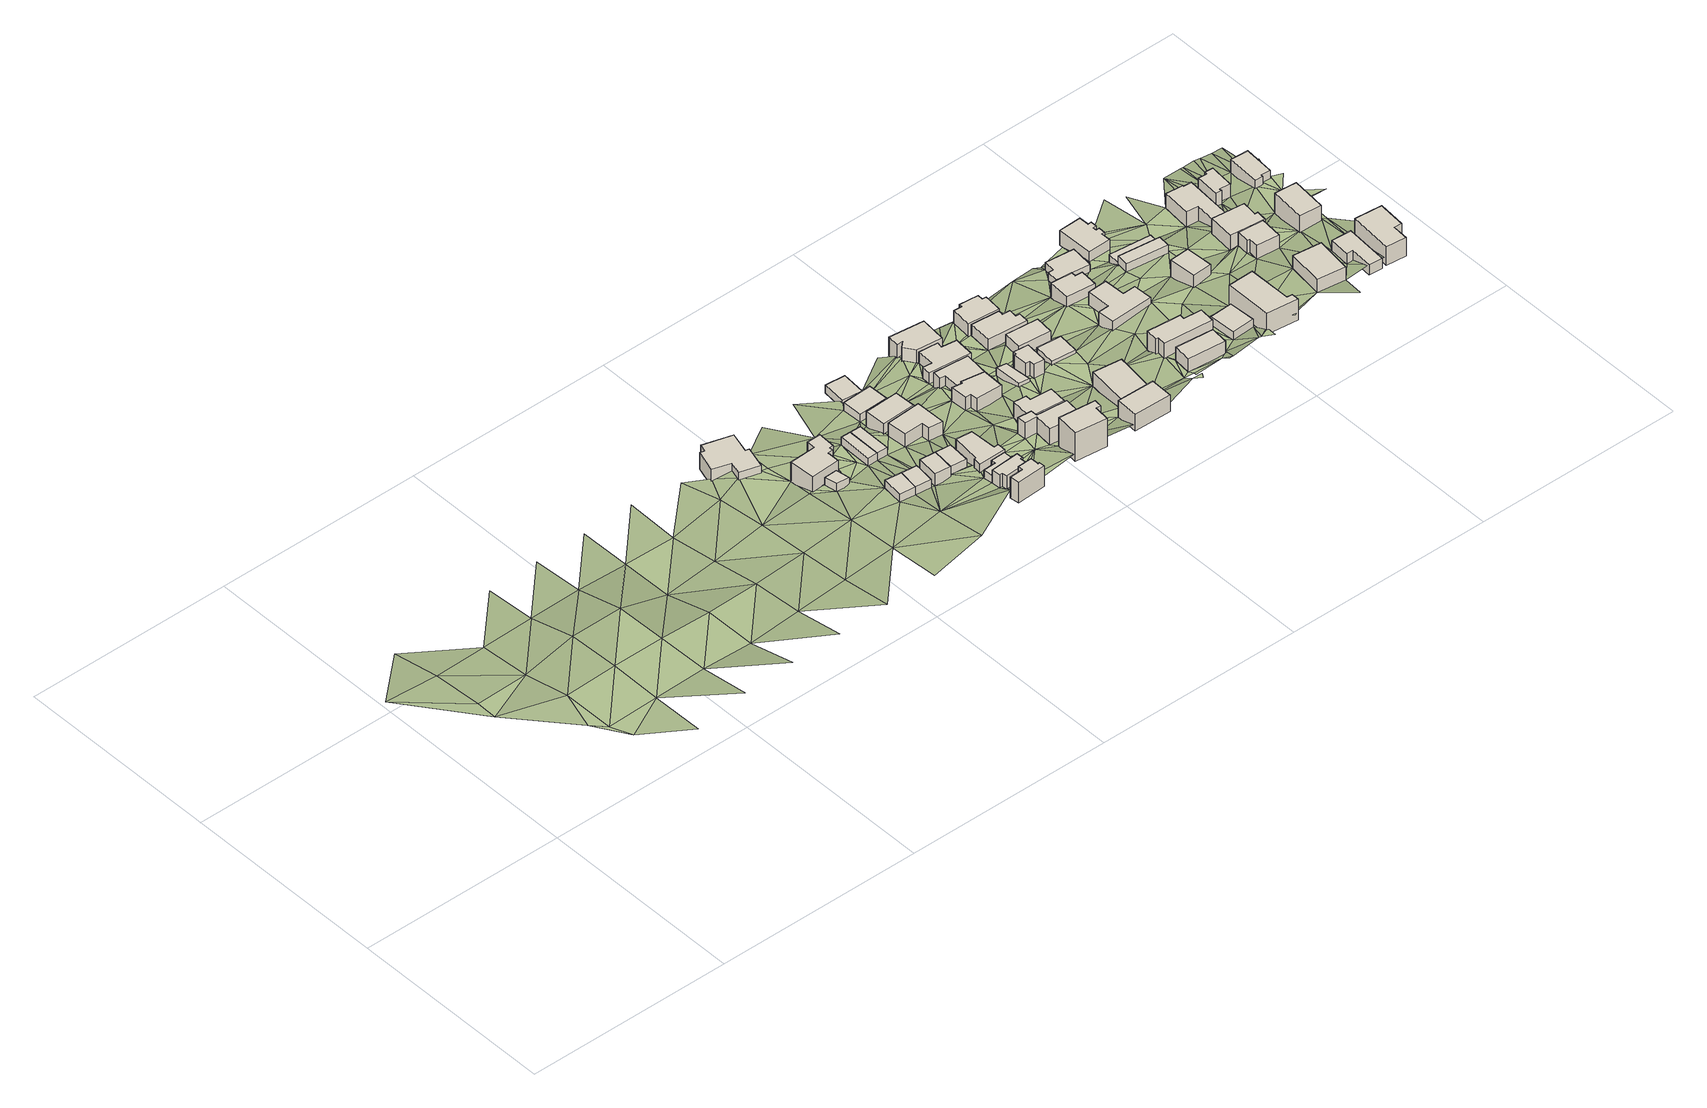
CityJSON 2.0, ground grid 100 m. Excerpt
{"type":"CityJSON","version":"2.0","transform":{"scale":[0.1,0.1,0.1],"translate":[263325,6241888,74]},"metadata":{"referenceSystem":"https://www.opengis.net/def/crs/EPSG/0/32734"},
"CityObjects":{
"building1":{"type":"Building","attributes":{"address":"Cambridge Street Walmer Estate Cape Town","building":"house","building:levels":"2","footprint":{"type":"Polygon"},"plus_code":"CCXPXPXG+XPW","ground_height":83.09,"building_height":6.9,"roof_height":89.99},"geometry":[{"type":"Solid","lod":"1","boundaries":[[[[0,1,2,3]],[[1,4,5,2]],[[4,6,7,5]],[[6,8,9,7]],[[8,10,11,9]],[[10,12,13,11]],[[12,14,15,13]],[[14,16,17,15]],[[16,18,19,17]],[[18,0,3,19]],[[3,2,5,7,9,11,13,15,17,19]],[[18,16,14,12,10,8,6,4,1,0]]]]}]},
"building2":{"type":"Building","attributes":{"building":"garage","building:levels":"1","footprint":{"type":"Polygon"},"plus_code":"CFXQXCX7+XPX","ground_height":90.37,"building_height":4.1,"roof_height":94.47},"geometry":[{"type":"Solid","lod":"1","boundaries":[[[[20,21,22,23]],[[21,24,25,22]],[[24,26,27,25]],[[26,20,23,27]],[[23,22,25,27]],[[26,24,21,20]]]]}]},
"building3":{"type":"Building","attributes":{"address":"1 Upper Cambridge Street Walmer Estate Cape Town","building":"house","building:levels":"2","footprint":{"type":"Polygon"},"plus_code":"CFXPX8XV+X6X","ground_height":90.37,"building_height":6.9,"roof_height":97.27},"geometry":[{"type":"Solid","lod":"1","boundaries":[[[[28,29,30,31]],[[29,32,33,30]],[[32,34,35,33]],[[34,36,37,35]],[[36,38,39,37]],[[38,40,41,39]],[[40,42,43,41]],[[42,44,45,43]],[[44,46,47,45]],[[46,28,31,47]],[[31,30,33,35,37,39,41,43,45,47]],[[46,44,42,40,38,36,34,32,29,28]]]]}]},
"building4":{"type":"Building","attributes":{"address":"Upper Cambridge Street Walmer Estate Cape Town","building":"house","building:levels":"1","footprint":{"type":"Polygon"},"plus_code":"CGX9XCXV+XPR","ground_height":96.18,"building_height":4.1,"roof_height":100.28},"geometry":[{"type":"Solid","lod":"1","boundaries":[[[[48,49,50,51]],[[49,52,53,50]],[[52,54,55,53]],[[54,48,51,55]],[[51,50,53,55]],[[54,52,49,48]]]]}]},
"building5":{"type":"Building","attributes":{"address":"4A Upper Cambridge Street Walmer Estate Cape Town","building":"house","building:levels":"1","footprint":{"type":"Polygon"},"plus_code":"CGXQX3XP+X3V","ground_height":96.18,"building_height":4.1,"roof_height":100.28},"geometry":[{"type":"Solid","lod":"1","boundaries":[[[[48,54,55,51]],[[54,56,57,55]],[[56,58,59,57]],[[58,48,51,59]],[[51,55,57,59]],[[58,56,54,48]]]]}]},
"building6":{"type":"Building","attributes":{"address":"Walmer Estate Cape Town","building":"house","building:levels":"1","footprint":{"type":"Polygon"},"plus_code":"CGXMX5X2+XFX","ground_height":92.54,"building_height":4.1,"roof_height":96.64},"geometry":[{"type":"Solid","lod":"1","boundaries":[[[[60,61,62,63]],[[61,64,65,62]],[[64,66,67,65]],[[66,60,63,67]],[[63,62,65,67]],[[66,64,61,60]]]]}]},
"building7":{"type":"Building","attributes":{"address":"6 Upper Cambridge Street Walmer Estate Cape Town","building":"house","building:levels":"1","footprint":{"type":"Polygon"},"plus_code":"CHX6X7XG+X8W","ground_height":98.26,"building_height":4.1,"roof_height":102.36},"geometry":[{"type":"Solid","lod":"1","boundaries":[[[[68,69,70,71]],[[69,72,73,70]],[[72,74,75,73]],[[74,68,71,75]],[[71,70,73,75]],[[74,72,69,68]]]]}]},
"building8":{"type":"Building","attributes":{"address":"Walmer Estate Cape Town","building":"house","building:levels":"1","footprint":{"type":"Polygon"},"plus_code":"CGXWX3X4+X6W","ground_height":92.54,"building_height":4.1,"roof_height":96.64},"geometry":[{"type":"Solid","lod":"1","boundaries":[[[[61,60,63,62]],[[60,76,77,63]],[[76,78,79,77]],[[78,61,62,79]],[[62,63,77,79]],[[78,76,60,61]]]]}]},
"building9":{"type":"Building","attributes":{"address":"Marsden Road Walmer Estate Cape Town","building":"house","building:levels":"2","footprint":{"type":"Polygon"},"plus_code":"CJX2X4XV+X4V","ground_height":105.98,"building_height":6.9,"roof_height":112.88},"geometry":[{"type":"Solid","lod":"1","boundaries":[[[[80,81,82,83]],[[81,84,85,82]],[[84,86,87,85]],[[86,88,89,87]],[[88,90,91,89]],[[90,92,93,91]],[[92,94,95,93]],[[94,80,83,95]],[[83,82,85,87,89,91,93,95]],[[94,92,90,88,86,84,81,80]]]]}]},
"building10":{"type":"Building","attributes":{"address":"8 Upper Cambridge Street Walmer Estate Cape Town","building":"house","building:levels":"1","footprint":{"type":"Polygon"},"plus_code":"CHXHXVXC+X7R","ground_height":98.26,"building_height":4.1,"roof_height":102.36},"geometry":[{"type":"Solid","lod":"1","boundaries":[[[[96,97,75,71]],[[97,98,99,75]],[[98,100,101,99]],[[100,96,71,101]],[[71,75,99,101]],[[100,98,97,96]]]]}]},
"building11":{"type":"Building","attributes":{"address":"Marsden Road Walmer Estate Cape Town","building":"house","building:levels":"2","footprint":{"type":"Polygon"},"plus_code":"CJX2X7XM+XVR","ground_height":101.98,"building_height":6.9,"roof_height":108.88},"geometry":[{"type":"Solid","lod":"1","boundaries":[[[[102,103,104,105,106,107]],[[103,108,109,105,104]],[[108,110,111,109]],[[110,112,113,111]],[[112,114,115,113]],[[114,116,117,115]],[[116,118,119,117]],[[118,102,107,106,119]],[[106,105,109,111,113,115,117,119]],[[118,116,114,112,110,108,103,102]]]]}]},
"building12":{"type":"Building","attributes":{"address":"Marsden Road Walmer Estate Cape Town","building":"house","building:levels":"1","footprint":{"type":"Polygon"},"plus_code":"CHXXXWXP+XVX","ground_height":101.98,"building_height":4.1,"roof_height":106.08},"geometry":[{"type":"Solid","lod":"1","boundaries":[[[[102,120,121,107]],[[120,122,123,121]],[[122,124,125,123]],[[124,126,127,125]],[[126,128,129,127]],[[128,130,131,129]],[[130,103,104,131]],[[103,102,107,104]],[[107,121,123,125,127,129,131,104]],[[103,130,128,126,124,122,120,102]]]]}]},
"building13":{"type":"Building","attributes":{"address":"24 Marsden Road Walmer Estate Cape Town","building":"house","building:levels":"2","footprint":{"type":"Polygon"},"plus_code":"CJX3XFX2+X8X","ground_height":98.26,"building_height":6.9,"roof_height":105.16},"geometry":[{"type":"Solid","lod":"1","boundaries":[[[[132,133,134,135]],[[133,136,137,134]],[[136,138,139,137]],[[138,140,141,139]],[[140,142,143,141]],[[142,144,145,143]],[[144,146,147,145]],[[146,132,135,147]],[[135,134,137,139,141,143,145,147]],[[146,144,142,140,138,136,133,132]]]]}]},
"building14":{"type":"Building","attributes":{"address":"22 Marsden Road Walmer Estate Cape Town","building":"house","building:levels":"2","footprint":{"type":"Polygon"},"plus_code":"CHXQXFX3+X8W","ground_height":94.5,"building_height":6.9,"roof_height":101.4},"geometry":[{"type":"Solid","lod":"1","boundaries":[[[[148,149,150,151]],[[149,152,153,150]],[[152,154,155,153]],[[154,156,157,155]],[[156,158,159,157]],[[158,148,151,159]],[[151,150,153,155,157,159]],[[158,156,154,152,149,148]]]]}]},
"building15":{"type":"Building","attributes":{"address":"16 Marsden Road Walmer Estate Cape Town","building":"house","building:levels":"1","footprint":{"type":"Polygon"},"plus_code":"CHXQX6XC+XXR","ground_height":94.5,"building_height":4.1,"roof_height":98.6},"geometry":[{"type":"Solid","lod":"1","boundaries":[[[[160,161,162,163]],[[161,164,165,162]],[[164,166,167,165]],[[166,160,163,167]],[[163,162,165,167]],[[166,164,161,160]]]]}]},
"building16":{"type":"Building","attributes":{"address":"12 Marsden Road Walmer Estate Cape Town","building":"house","building:levels":"1","footprint":{"type":"Polygon"},"plus_code":"CHXMXRXQ+XXW","ground_height":90.77,"building_height":4.1,"roof_height":94.87},"geometry":[{"type":"Solid","lod":"1","boundaries":[[[[168,169,170,171]],[[169,172,173,170]],[[172,174,175,173]],[[174,168,171,175]],[[171,170,173,175]],[[174,172,169,168]]]]}]},
"building17":{"type":"Building","attributes":{"address":"10 Marsden Road Walmer Estate Cape Town","building":"house","building:levels":"1","footprint":{"type":"Polygon"},"plus_code":"CHXQX7X5+XGX","ground_height":86.77,"building_height":4.1,"roof_height":90.87},"geometry":[{"type":"Solid","lod":"1","boundaries":[[[[176,177,178,179]],[[177,180,181,178]],[[180,182,183,181]],[[182,176,179,183]],[[179,178,181,183]],[[182,180,177,176]]]]}]},
"building18":{"type":"Building","attributes":{"address":"17 Marsden Road Walmer Estate Cape Town","building":"house","building:levels":"2","footprint":{"type":"Polygon"},"plus_code":"CMXJXWXV+XPX","ground_height":104.88,"building_height":6.9,"roof_height":111.78},"geometry":[{"type":"Solid","lod":"1","boundaries":[[[[184,185,186,187]],[[185,188,189,186]],[[188,190,191,189]],[[190,192,193,191]],[[192,194,195,193]],[[194,196,197,195]],[[196,198,199,197]],[[198,184,187,199]],[[187,186,189,191,193,195,197,199]],[[198,196,194,192,190,188,185,184]]]]}]},
"building19":{"type":"Building","attributes":{"address":"19 Marsden Road Walmer Estate Cape Town","building":"house","building:levels":"3","footprint":{"type":"Polygon"},"plus_code":"CMXMXRXJ+XPR","ground_height":108.67,"building_height":9.7,"roof_height":118.37},"geometry":[{"type":"Solid","lod":"1","boundaries":[[[[200,201,202,203]],[[201,204,205,202]],[[204,206,207,205]],[[206,208,209,207]],[[208,210,211,209]],[[210,200,203,211]],[[203,202,205,207,209,211]],[[210,208,206,204,201,200]]]]}]},
"building20":{"type":"Building","attributes":{"address":"12 Upper Cambridge Street Walmer Estate Cape Town","building":"house","building:levels":"2","footprint":{"type":"Polygon"},"plus_code":"CMXQX6XV+X5W","ground_height":101.35,"building_height":6.9,"roof_height":108.25},"geometry":[{"type":"Solid","lod":"1","boundaries":[[[[212,213,214,215]],[[213,216,217,214]],[[216,218,219,217]],[[218,220,221,219]],[[220,222,223,221]],[[222,224,225,223]],[[224,226,227,225]],[[226,212,215,227]],[[215,214,217,219,221,223,225,227]],[[226,224,222,220,218,216,213,212]]]]}]},
"building21":{"type":"Building","attributes":{"address":"13 Marsden Road Walmer Estate Cape Town","building":"house","building:levels":"2","footprint":{"type":"Polygon"},"plus_code":"CMX8XFXG+XJW","ground_height":96.24,"building_height":6.9,"roof_height":103.14},"geometry":[{"type":"Solid","lod":"1","boundaries":[[[[228,229,230,231]],[[229,232,233,230]],[[232,234,235,233]],[[234,236,237,235]],[[236,238,239,237]],[[238,240,241,239]],[[240,242,243,241]],[[242,228,231,243]],[[231,230,233,235,237,239,241,243]],[[242,240,238,236,234,232,229,228]]]]}]},
"building22":{"type":"Building","attributes":{"address":"11 Marsden Road Walmer Estate Cape Town","building":"house","building:levels":"1","footprint":{"type":"Polygon"},"plus_code":"CMXGX3XQ+X2R","ground_height":96.24,"building_height":4.1,"roof_height":100.34},"geometry":[{"type":"Solid","lod":"1","boundaries":[[[[244,245,246,247]],[[245,248,249,246]],[[248,250,251,249]],[[250,252,253,251]],[[252,254,255,253]],[[254,244,247,255]],[[247,246,249,251,253,255]],[[254,252,250,248,245,244]]]]}]},
"building23":{"type":"Building","attributes":{"address":"9 Marsden Road Walmer Estate Cape Town","building":"house","building:levels":"1","footprint":{"type":"Polygon"},"plus_code":"CMXMXVXM+XHR","ground_height":94.28,"building_height":4.1,"roof_height":98.38},"geometry":[{"type":"Solid","lod":"1","boundaries":[[[[256,257,258,259]],[[257,260,261,258]],[[260,262,263,261]],[[262,264,265,263]],[[264,266,267,265]],[[266,268,269,267]],[[268,270,271,269]],[[270,256,259,271]],[[259,258,261,263,265,267,269,271]],[[270,268,266,264,262,260,257,256]]]]}]},
"building24":{"type":"Building","attributes":{"address":"Walmer Estate Cape Town","building":"yes","building:levels":"1","footprint":{"type":"Polygon"},"plus_code":"CPX5X3XX+XMR","ground_height":97.9,"building_height":4.1,"roof_height":102},"geometry":[{"type":"Solid","lod":"1","boundaries":[[[[272,273,274,275]],[[273,276,277,274]],[[276,278,279,277]],[[278,272,275,279]],[[275,274,277,279]],[[278,276,273,272]]]]}]},
"building25":{"type":"Building","attributes":{"address":"7 Marsden Road Walmer Estate Cape Town","building":"house","building:levels":"1","footprint":{"type":"Polygon"},"plus_code":"CMXHXRXQ+XQW","ground_height":94.28,"building_height":4.1,"roof_height":98.38},"geometry":[{"type":"Solid","lod":"1","boundaries":[[[[280,281,282,283]],[[281,284,285,282]],[[284,286,287,285]],[[286,288,289,287]],[[288,290,291,289]],[[290,292,293,291]],[[292,280,283,293]],[[283,282,285,287,289,291,293]],[[292,290,288,286,284,281,280]]]]}]},
"building26":{"type":"Building","attributes":{"address":"18 Grand Vue Road Walmer Estate Cape Town","building":"house","building:levels":"1","footprint":{"type":"Polygon"},"plus_code":"CQX5XQX7+X2V","ground_height":109.6,"building_height":4.1,"roof_height":113.7},"geometry":[{"type":"Solid","lod":"1","boundaries":[[[[294,295,296,297]],[[295,298,299,296]],[[298,300,301,299]],[[300,294,297,301]],[[297,296,299,301]],[[300,298,295,294]]]]}]},
"building27":{"type":"Building","attributes":{"address":"Upper Cambridge Street Cape Town","building":"house","building:levels":"3","footprint":{"type":"Polygon"},"plus_code":"CPXGXCX6+XGV","ground_height":97.9,"building_height":9.7,"roof_height":107.6},"geometry":[{"type":"Solid","lod":"1","boundaries":[[[[302,303,304,305]],[[303,306,307,304]],[[306,308,309,307]],[[308,310,311,309]],[[310,312,313,311]],[[312,314,315,313]],[[314,316,317,315]],[[316,302,305,317]],[[305,304,307,309,311,313,315,317]],[[316,314,312,310,308,306,303,302]]]]}]},
"building28":{"type":"Building","attributes":{"address":"16 Grand Vue Road Walmer Estate Cape Town","building":"house","building:levels":"1","footprint":{"type":"Polygon"},"plus_code":"CQX8XWXQ+XQW","ground_height":105.91,"building_height":4.1,"roof_height":110.01},"geometry":[{"type":"Solid","lod":"1","boundaries":[[[[318,319,320,321]],[[319,322,323,320]],[[322,324,325,323]],[[324,318,321,325]],[[321,320,323,325]],[[324,322,319,318]]]]}]},
"building29":{"type":"Building","attributes":{"address":"12 Grand Vue Road Walmer Estate Cape Town","building":"house","building:levels":"1","footprint":{"type":"Polygon"},"plus_code":"CQX6XGX6+X4X","ground_height":99.53,"building_height":4.1,"roof_height":103.63},"geometry":[{"type":"Solid","lod":"1","boundaries":[[[[326,327,328,329]],[[327,330,331,328]],[[330,332,333,331]],[[332,326,329,333]],[[329,328,331,333]],[[332,330,327,326]]]]}]},
"building30":{"type":"Building","attributes":{"address":"10 Grand Vue Road Walmer Estate Cape Town","building":"house","building:levels":"1","footprint":{"type":"Polygon"},"plus_code":"CQX4XCXX+X9X","ground_height":99.53,"building_height":4.1,"roof_height":103.63},"geometry":[{"type":"Solid","lod":"1","boundaries":[[[[334,335,336,337]],[[335,338,339,336]],[[338,340,341,339]],[[340,334,337,341]],[[337,336,339,341]],[[340,338,335,334]]]]}]},
"building31":{"type":"Building","attributes":{"address":"8 Grand Vue Road Walmer Estate Cape Town","building":"house","building:levels":"1","footprint":{"type":"Polygon"},"plus_code":"CPXXXHXF+XXR","ground_height":95.98,"building_height":4.1,"roof_height":100.08},"geometry":[{"type":"Solid","lod":"1","boundaries":[[[[342,343,344,345]],[[343,346,347,344]],[[346,348,349,347]],[[348,350,351,349]],[[350,352,353,351]],[[352,354,355,353]],[[354,356,357,355]],[[356,342,345,357]],[[345,344,347,349,351,353,355,357]],[[356,354,352,350,348,346,343,342]]]]}]},
"building32":{"type":"Building","attributes":{"address":"6 Grand Vue Road Walmer Estate Cape Town","building":"house","building:levels":"1","footprint":{"type":"Polygon"},"plus_code":"CPXWXQX2+X2X","ground_height":95.98,"building_height":4.1,"roof_height":100.08},"geometry":[{"type":"Solid","lod":"1","boundaries":[[[[358,359,360,361]],[[359,362,363,360]],[[362,364,365,363]],[[364,366,367,365]],[[366,368,369,367]],[[368,370,371,369]],[[370,372,373,371]],[[372,358,361,373]],[[361,360,363,365,367,369,371,373]],[[372,370,368,366,364,362,359,358]]]]}]},
"building33":{"type":"Building","attributes":{"address":"11 Grand Vue Road Walmer Estate Cape Town","building":"house","building:levels":"2","footprint":{"type":"Polygon"},"plus_code":"CVX3XCX5+X2W","ground_height":107.24,"building_height":6.9,"roof_height":114.14},"geometry":[{"type":"Solid","lod":"1","boundaries":[[[[374,375,376,377]],[[375,378,379,376]],[[378,380,381,379]],[[380,374,377,381]],[[377,376,379,381]],[[380,378,375,374]]]]}]},
"building34":{"type":"Building","attributes":{"address":"9 Grand Vue Road Walmer Estate Cape Town","building":"house","building:levels":"2","footprint":{"type":"Polygon"},"plus_code":"CVX4XVXQ+XJX","ground_height":107.24,"building_height":6.9,"roof_height":114.14},"geometry":[{"type":"Solid","lod":"1","boundaries":[[[[382,383,384,385]],[[383,386,387,384]],[[386,388,389,387]],[[388,390,391,389]],[[390,392,393,391]],[[392,394,395,393]],[[394,396,397,395]],[[396,382,385,397]],[[385,384,387,389,391,393,395,397]],[[396,394,392,390,388,386,383,382]]]]}]},
"building35":{"type":"Building","attributes":{"address":"7 Grand Vue Road Walmer Estate Cape Town","building":"house","building:levels":"2","footprint":{"type":"Polygon"},"plus_code":"CRXWX8X2+X3X","ground_height":101,"building_height":6.9,"roof_height":107.9},"geometry":[{"type":"Solid","lod":"1","boundaries":[[[[398,399,400,401]],[[399,402,403,400]],[[402,404,405,403]],[[404,406,407,405]],[[406,408,409,407]],[[408,410,411,409]],[[410,412,413,411]],[[412,398,401,413]],[[401,400,403,405,407,409,411,413]],[[412,410,408,406,404,402,399,398]]]]}]},
"building36":{"type":"Building","attributes":{"address":"5 Grand Vue Road Walmer Estate Cape Town","building":"house","building:levels":"1","footprint":{"type":"Polygon"},"plus_code":"CRXPX2XX+X3R","ground_height":101,"building_height":4.1,"roof_height":105.1},"geometry":[{"type":"Solid","lod":"1","boundaries":[[[[414,415,416,417]],[[415,418,419,416]],[[418,420,421,419]],[[420,422,423,421]],[[422,424,425,423]],[[424,414,417,425]],[[417,416,419,421,423,425]],[[424,422,420,418,415,414]]]]}]},
"building37":{"type":"Building","attributes":{"address":"18 Upper Cambridge Street Walmer Estate Cape Town","building":"house","building:levels":"1","footprint":{"type":"Polygon"},"plus_code":"C2X4X2XR+XFR","ground_height":108.59,"building_height":4.1,"roof_height":112.69},"geometry":[{"type":"Solid","lod":"1","boundaries":[[[[426,427,428,429]],[[427,430,431,428]],[[430,432,433,431]],[[432,426,429,433]],[[429,428,431,433]],[[432,430,427,426]]]]}]},
"building38":{"type":"Building","attributes":{"address":"3 Grand Vue Road Walmer Estate Cape Town","building":"house","building:levels":"1","footprint":{"type":"Polygon"},"plus_code":"CVX3XHXP+X8R","ground_height":97.52,"building_height":4.1,"roof_height":101.62},"geometry":[{"type":"Solid","lod":"1","boundaries":[[[[434,435,436,437]],[[435,438,439,436]],[[438,440,441,439]],[[440,442,443,441]],[[442,444,445,443]],[[444,434,437,445]],[[437,436,439,441,443,445]],[[444,442,440,438,435,434]]]]}]},
"building39":{"type":"Building","attributes":{"address":"96 Upper Park Road Walmer Estate Cape Town","building":"house","building:levels":"3","footprint":{"type":"Polygon"},"plus_code":"C2XQX3X5+X3R","ground_height":110.14,"building_height":9.7,"roof_height":119.84},"geometry":[{"type":"Solid","lod":"1","boundaries":[[[[446,447,448,449]],[[447,450,451,448]],[[450,452,453,451]],[[452,454,455,453]],[[454,456,457,455]],[[456,446,449,457]],[[449,448,451,453,455,457]],[[456,454,452,450,447,446]]]]}]},
"building40":{"type":"Building","attributes":{"address":"46 Worcester Road Walmer Estate Cape Town","building":"house","building:levels":"1","footprint":{"type":"Polygon"},"plus_code":"CVXWX4XW+X6V","ground_height":98.92,"building_height":4.1,"roof_height":103.02},"geometry":[{"type":"Solid","lod":"1","boundaries":[[[[458,459,460,461]],[[459,462,463,460]],[[462,464,465,463]],[[464,466,467,465]],[[466,468,469,467]],[[468,470,471,469]],[[470,472,473,471]],[[472,474,475,473]],[[474,476,477,475]],[[476,478,479,477]],[[478,480,481,479]],[[480,458,461,481]],[[461,460,463,465,467,469,471,473,475,477,479,481]],[[480,478,476,474,472,470,468,466,464,462,459,458]]]]}]},
"building41":{"type":"Building","attributes":{"address":"94 Upper Park Road Walmer Estate Cape Town","building":"house","building:levels":"1","footprint":{"type":"Polygon"},"plus_code":"C2XJXXXX+XRW","ground_height":106.88,"building_height":4.1,"roof_height":110.98},"geometry":[{"type":"Solid","lod":"1","boundaries":[[[[482,483,484,485]],[[483,486,487,484]],[[486,488,489,487]],[[488,482,485,489]],[[485,484,487,489]],[[488,486,483,482]]]]}]},
"building42":{"type":"Building","attributes":{"address":"92 Upper Park Road Walmer Estate Cape Town","building":"house","building:levels":"1","footprint":{"type":"Polygon"},"plus_code":"C2X8XRX9+XFV","ground_height":102.39,"building_height":4.1,"roof_height":106.49},"geometry":[{"type":"Solid","lod":"1","boundaries":[[[[490,491,492,493,494,495]],[[491,496,497,493,492]],[[496,498,499,497]],[[498,490,495,494,499]],[[494,493,497,499]],[[498,496,491,490]]]]}]},
"building43":{"type":"Building","attributes":{"address":"90 Upper Park Road Walmer Estate Cape Town","building":"house","building:levels":"1","footprint":{"type":"Polygon"},"plus_code":"C2X9XGXV+XFR","ground_height":98.92,"building_height":4.1,"roof_height":103.02},"geometry":[{"type":"Solid","lod":"1","boundaries":[[[[500,501,502,495]],[[501,503,504,502]],[[503,505,506,504]],[[505,500,495,506]],[[495,502,504,506]],[[505,503,501,500]]]]}]},
"building44":{"type":"Building","attributes":{"address":"22 Upper Cambridge Street Walmer Estate Cape Town","building":"house","building:levels":"2","footprint":{"type":"Polygon"},"plus_code":"C4X8X4X3+XRX","ground_height":111.63,"building_height":6.9,"roof_height":118.53},"geometry":[{"type":"Solid","lod":"1","boundaries":[[[[507,508,509,510]],[[508,511,512,509]],[[511,513,514,512]],[[513,507,510,514]],[[510,509,512,514]],[[513,511,508,507]]]]}]},
"building45":{"type":"Building","attributes":{"address":"109 Upper Park Road Walmer Estate Cape Town","building":"house","building:levels":"2","footprint":{"type":"Polygon"},"plus_code":"C4X3XXX8+X4V","ground_height":107.81,"building_height":6.9,"roof_height":114.71},"geometry":[{"type":"Solid","lod":"1","boundaries":[[[[515,516,517,518]],[[516,519,520,517]],[[519,521,522,520]],[[521,523,524,522]],[[523,525,526,524]],[[525,515,518,526]],[[518,517,520,522,524,526]],[[525,523,521,519,516,515]]]]}]},
"building46":{"type":"Building","attributes":{"address":"107 Upper Park Road Walmer Estate Cape Town","building":"house","building:levels":"2","footprint":{"type":"Polygon"},"plus_code":"C4X5XHXW+X7X","ground_height":104.37,"building_height":6.9,"roof_height":111.27},"geometry":[{"type":"Solid","lod":"1","boundaries":[[[[527,528,529,530]],[[528,531,532,529]],[[531,533,534,532]],[[533,535,536,534]],[[535,537,538,536]],[[537,527,530,538]],[[530,529,532,534,536,538]],[[537,535,533,531,528,527]]]]}]},
"building47":{"type":"Building","attributes":{"address":"2 Eden Road Walmer Estate Cape Town","building":"house","building:levels":"2","footprint":{"type":"Polygon"},"plus_code":"C4X2XMX4+XPV","ground_height":100.68,"building_height":6.9,"roof_height":107.58},"geometry":[{"type":"Solid","lod":"1","boundaries":[[[[539,540,541,542]],[[540,543,544,541]],[[543,545,546,544]],[[545,547,548,546]],[[547,549,550,548]],[[549,551,552,550]],[[551,553,554,552]],[[553,539,542,554]],[[542,541,544,546,548,550,552,554]],[[553,551,549,547,545,543,540,539]]]]}]},
"building48":{"type":"Building","attributes":{"address":"24 Upper Cambridge Street Walmer Estate Cape Town","building":"house","building:levels":"1","footprint":{"type":"Polygon"},"plus_code":"C5X6X6X8+X4V","ground_height":112.86,"building_height":4.1,"roof_height":116.96},"geometry":[{"type":"Solid","lod":"1","boundaries":[[[[555,556,557,558]],[[556,559,560,557]],[[559,561,562,560]],[[561,563,564,562]],[[563,565,566,564]],[[565,555,558,566]],[[558,557,560,562,564,566]],[[565,563,561,559,556,555]]]]}]},
"building49":{"type":"Building","attributes":{"address":"26 Upper Cambridge Street Walmer Estate Cape Town","building":"house","building:levels":"3","footprint":{"type":"Polygon"},"plus_code":"C5XRX7XP+XJX","ground_height":112.86,"building_height":9.7,"roof_height":122.56},"geometry":[{"type":"Solid","lod":"1","boundaries":[[[[567,568,569,570]],[[568,571,572,569]],[[571,573,574,572]],[[573,575,576,574]],[[575,577,578,576]],[[577,567,570,578]],[[570,569,572,574,576,578]],[[577,575,573,571,568,567]]]]}]},
"building50":{"type":"Building","attributes":{"address":"4 Eden Road Walmer Estate Cape Town","building":"house","building:levels":"2","footprint":{"type":"Polygon"},"plus_code":"C4XPXJXW+XRX","ground_height":100.68,"building_height":6.9,"roof_height":107.58},"geometry":[{"type":"Solid","lod":"1","boundaries":[[[[579,580,581,582]],[[580,583,584,581]],[[583,585,586,584]],[[585,587,588,586]],[[587,589,590,588]],[[589,591,592,590]],[[591,593,594,592]],[[593,579,582,594]],[[582,581,584,586,588,590,592,594]],[[593,591,589,587,585,583,580,579]]]]}]},
"building51":{"type":"Building","attributes":{"address":"19 Upper Cambridge Street Walmer Estate Cape Town","building":"house","building:levels":"2","footprint":{"type":"Polygon"},"plus_code":"C5X8X7X3+XPX","ground_height":108.79,"building_height":6.9,"roof_height":115.69},"geometry":[{"type":"Solid","lod":"1","boundaries":[[[[595,596,597,598]],[[596,599,600,597]],[[599,601,602,600]],[[601,595,598,602]],[[598,597,600,602]],[[601,599,596,595]]]]}]},
"building52":{"type":"Building","attributes":{"address":"6 Eden Road Walmer Estate Cape Town","building":"house","building:levels":"2","footprint":{"type":"Polygon"},"plus_code":"C5XHX7XX+X8W","ground_height":101.25,"building_height":6.9,"roof_height":108.15},"geometry":[{"type":"Solid","lod":"1","boundaries":[[[[603,604,605,606]],[[604,607,608,605]],[[607,609,610,608]],[[609,611,612,610]],[[611,613,614,612]],[[613,603,606,614]],[[606,605,608,610,612,614]],[[613,611,609,607,604,603]]]]}]},
"terrain1":{"type":"TINRelief","geometry":[{"type":"CompositeSurface","lod":"1","boundaries":[[[615,616,617]],[[615,617,618]],[[615,618,619]],[[620,621,616]],[[617,616,622]],[[620,623,624]],[[618,617,622]],[[624,621,620]],[[622,616,621]],[[619,618,625]],[[626,624,623]],[[618,622,625]],[[624,627,621]],[[626,623,628]],[[624,626,627]],[[621,629,622]],[[621,627,629]],[[630,625,622]],[[630,622,629]],[[627,626,631]],[[632,626,633]],[[630,634,625]],[[626,632,631]],[[629,627,635]],[[627,631,635]],[[630,629,636]],[[636,629,635]],[[631,632,637]],[[638,639,632]],[[640,630,636]],[[632,639,637]],[[631,641,635]],[[631,637,641]],[[642,636,635]],[[641,642,635]],[[643,637,639]],[[639,644,645]],[[646,636,642]],[[637,643,641]],[[639,645,643]],[[647,642,641]],[[643,648,641]],[[648,647,641]],[[645,649,643]],[[650,651,645]],[[652,642,647]],[[649,648,643]],[[645,651,649]],[[647,648,653]],[[648,649,654]],[[655,651,650]],[[653,648,654]],[[651,656,649]],[[647,653,657]],[[654,649,656]],[[651,655,656]],[[654,658,653]],[[657,653,659]],[[655,660,661]],[[656,662,654]],[[659,653,658]],[[34,658,654]],[[662,34,654]],[[656,655,52]],[[658,663,659]],[[664,655,661]],[[656,21,662]],[[664,52,655]],[[34,665,658]],[[662,666,34]],[[662,21,666]],[[656,49,21]],[[656,52,49]],[[666,21,20]],[[34,667,665]],[[667,668,665]],[[20,669,666]],[[34,670,667]],[[21,49,671]],[[52,664,54]],[[668,667,670]],[[669,20,672]],[[673,664,661]],[[674,670,34]],[[672,671,669]],[[664,56,54]],[[66,671,49]],[[671,675,669]],[[676,669,677]],[[664,72,56]],[[48,66,49]],[[670,678,668]],[[677,669,675]],[[675,671,66]],[[679,677,680]],[[675,680,677]],[[130,72,664]],[[108,664,673]],[[681,668,678]],[[108,103,664]],[[66,48,60]],[[72,58,56]],[[130,664,103]],[[682,678,670]],[[680,675,64]],[[58,60,48]],[[675,66,64]],[[64,682,680]],[[72,69,58]],[[678,682,64]],[[72,130,97]],[[76,60,58]],[[76,58,69]],[[673,112,108]],[[678,64,61]],[[112,110,108]],[[112,673,90]],[[673,683,90]],[[97,130,684]],[[76,69,149]],[[96,149,69]],[[685,97,684]],[[97,685,98]],[[684,130,126]],[[61,174,678]],[[112,90,686]],[[130,128,126]],[[78,76,148]],[[76,149,148]],[[685,687,98]],[[61,78,174]],[[98,687,133]],[[90,688,686]],[[689,78,148]],[[154,149,96]],[[690,684,126]],[[100,98,133]],[[678,174,172]],[[154,96,100]],[[688,691,692]],[[172,693,678]],[[689,161,78]],[[161,174,78]],[[694,695,686]],[[126,696,690]],[[154,152,149]],[[697,696,698]],[[100,133,156]],[[697,690,696]],[[158,689,148]],[[686,688,699]],[[700,701,692]],[[688,692,701]],[[100,156,154]],[[686,699,694]],[[699,702,694]],[[156,133,132]],[[693,172,703]],[[699,697,702]],[[704,705,132]],[[161,168,174]],[[690,697,699]],[[688,701,699]],[[689,158,706]],[[705,690,192]],[[703,172,169]],[[132,705,707]],[[699,192,690]],[[168,161,160]],[[132,707,156]],[[705,192,190]],[[707,705,190]],[[169,708,703]],[[699,701,201]],[[158,156,228]],[[699,201,196]],[[194,192,699]],[[699,196,194]],[[156,707,229]],[[706,158,709]],[[190,216,707]],[[156,229,228]],[[216,190,710]],[[710,190,188]],[[160,706,711]],[[160,712,168]],[[709,158,228]],[[712,169,168]],[[713,196,201]],[[216,212,707]],[[707,234,229]],[[709,711,706]],[[234,707,212]],[[213,212,216]],[[714,708,169]],[[234,232,229]],[[160,711,244]],[[715,188,185]],[[716,710,188]],[[244,270,160]],[[709,228,242]],[[160,270,712]],[[201,717,713]],[[242,718,709]],[[709,718,711]],[[234,212,719]],[[712,720,169]],[[718,242,240]],[[721,722,723]],[[724,711,718]],[[188,715,716]],[[719,212,725]],[[714,726,708]],[[720,714,169]],[[270,268,712]],[[713,717,727]],[[715,713,727]],[[722,728,723]],[[729,718,240]],[[725,730,731]],[[727,716,715]],[[268,264,712]],[[295,717,723]],[[732,719,725]],[[244,733,270]],[[295,727,717]],[[264,268,266]],[[734,718,729]],[[720,712,735]],[[731,736,725]],[[735,712,264]],[[295,723,728]],[[725,736,732]],[[714,720,737]],[[719,273,729]],[[719,732,273]],[[727,295,738]],[[716,727,319]],[[729,273,734]],[[733,739,270]],[[740,732,736]],[[735,264,741]],[[731,716,319]],[[273,742,734]],[[736,731,319]],[[727,738,319]],[[743,740,736]],[[742,733,734]],[[735,741,744]],[[273,272,742]],[[740,743,745]],[[745,272,740]],[[743,736,746]],[[733,742,739]],[[747,745,743]],[[272,745,310]],[[748,744,741]],[[749,738,295]],[[272,310,306]],[[746,736,319]],[[308,306,310]],[[744,748,750]],[[272,334,742]],[[342,739,742]],[[272,306,334]],[[751,744,750]],[[739,342,750]],[[752,738,749]],[[746,319,753]],[[306,303,334]],[[750,342,751]],[[742,334,340]],[[340,342,742]],[[753,303,746]],[[754,744,755]],[[744,751,756]],[[327,303,753]],[[342,356,751]],[[319,757,753]],[[334,303,327]],[[356,758,751]],[[755,744,756]],[[751,758,756]],[[759,757,319]],[[749,760,761]],[[753,757,762]],[[763,752,749]],[[764,334,327]],[[765,342,340]],[[755,756,366]],[[758,356,766]],[[749,761,763]],[[327,326,764]],[[366,756,767]],[[752,768,759]],[[768,752,763]],[[340,769,765]],[[766,770,758]],[[771,762,757]],[[757,759,772]],[[773,774,761]],[[766,775,776]],[[777,759,768]],[[412,326,762]],[[763,778,380]],[[776,770,766]],[[392,759,777]],[[366,779,780]],[[763,380,378]],[[781,776,782]],[[776,783,770]],[[764,326,412]],[[378,768,763]],[[770,783,784]],[[779,785,784]],[[392,772,759]],[[772,771,757]],[[779,784,780]],[[769,764,786]],[[787,768,378]],[[788,777,768]],[[762,771,412]],[[769,786,765]],[[380,778,789]],[[790,789,778]],[[786,781,765]],[[781,424,776]],[[424,783,776]],[[412,786,764]],[[791,784,783]],[[787,792,768]],[[787,378,792]],[[784,791,780]],[[380,789,793]],[[781,786,424]],[[789,794,795]],[[772,392,796]],[[791,783,424]],[[793,789,795]],[[412,797,786]],[[412,410,797]],[[798,768,792]],[[772,799,771]],[[408,786,797]],[[408,797,410]],[[795,800,793]],[[799,772,796]],[[408,801,786]],[[427,792,793]],[[424,442,791]],[[802,803,796]],[[804,424,444]],[[800,427,793]],[[792,427,798]],[[442,424,804]],[[424,422,444]],[[801,408,406]],[[804,444,442]],[[798,427,426]],[[791,442,438]],[[798,426,803]],[[796,803,805]],[[799,796,805]],[[406,404,806]],[[438,807,791]],[[418,422,420]],[[438,442,440]],[[430,427,800]],[[430,800,808]],[[809,444,422]],[[432,803,426]],[[808,810,811]],[[811,812,808]],[[801,406,491]],[[422,418,809]],[[812,430,808]],[[807,438,813]],[[406,806,814]],[[801,490,418]],[[805,803,446]],[[803,432,446]],[[815,813,438]],[[446,430,812]],[[799,488,806]],[[816,799,805]],[[811,817,812]],[[491,406,814]],[[432,430,446]],[[490,801,491]],[[418,490,809]],[[446,816,805]],[[814,806,488]],[[818,813,815]],[[488,799,816]],[[812,817,819]],[[820,815,809]],[[505,820,809]],[[505,809,490]],[[820,480,815]],[[821,819,817]],[[815,480,818]],[[491,814,822]],[[823,816,446]],[[505,824,820]],[[825,826,827]],[[828,825,827]],[[828,823,446]],[[822,814,488]],[[826,819,511]],[[823,829,816]],[[826,511,827]],[[824,505,830]],[[831,832,824]],[[822,488,833]],[[834,835,836]],[[508,828,827]],[[835,834,837]],[[831,824,830]],[[515,823,828]],[[827,511,508]],[[833,838,822]],[[833,829,537]],[[829,823,521]],[[831,839,834]],[[822,838,840]],[[839,837,834]],[[839,474,837]],[[508,515,828]],[[831,830,839]],[[838,833,537]],[[523,823,515]],[[521,537,829]],[[823,523,521]],[[841,513,511]],[[540,830,840]],[[838,540,840]],[[839,842,474]],[[515,525,523]],[[843,838,537]],[[830,540,839]],[[516,515,508]],[[540,838,843]],[[519,537,521]],[[516,508,507]],[[539,839,540]],[[844,540,843]],[[513,559,507]],[[559,513,845]],[[539,846,839]],[[847,540,844]],[[843,848,844]],[[537,519,849]],[[850,519,516]],[[851,559,845]],[[556,507,559]],[[852,848,843]],[[850,516,853]],[[853,516,507]],[[843,854,852]],[[519,850,853]],[[853,507,556]],[[853,849,519]],[[855,856,854]],[[852,589,848]],[[857,858,567]],[[587,859,848]],[[852,854,589]],[[860,539,861]],[[599,856,849]],[[848,589,587]],[[862,859,861]],[[863,857,567]],[[849,853,599]],[[856,599,854]],[[853,556,864]],[[863,864,556]],[[865,859,587]],[[860,861,859]],[[585,865,587]],[[859,865,585]],[[593,589,854]],[[859,585,860]],[[863,567,866]],[[589,593,591]],[[867,854,599]],[[866,864,863]],[[854,867,593]],[[580,860,585]],[[585,583,580]],[[866,567,577]],[[580,868,860]],[[866,869,864]],[[867,599,870]],[[599,596,870]],[[869,596,864]],[[871,580,579]],[[593,604,579]],[[871,868,580]],[[593,867,604]],[[867,870,872]],[[871,579,873]],[[596,869,874]],[[870,596,874]],[[875,579,604]],[[870,876,872]],[[579,875,873]],[[872,876,877]],[[876,870,878]],[[604,603,879]],[[880,875,604]],[[880,604,879]],[[881,603,876]],[[882,879,603]],[[882,880,879]]]}]}
},
"vertices":[
[1859,1256,74],[1849,1220,74],[1849,1220,160],[1859,1256,160],[1827,1226,74],[1827,1226,160],[1795,1118,74],[1795,1118,160],[1881,1093,74],[1881,1093,160],[1864,1034,74],[1864,1034,160],[1959,1007,74],[1959,1007,160],[1989,1112,74],[1989,1112,160],[1971,1117,74],[1971,1117,160],[1999,1216,74],[1999,1216,160],
[2068,749,164],[2079,689,164],[2079,689,205],[2068,749,205],[2140,684,164],[2140,684,205],[2130,751,164],[2130,751,205],
[2201,930,131],[2134,929,131],[2134,929,233],[2201,930,233],[2133,888,131],[2133,888,233],[2006,882,131],[2006,882,233],[2012,758,131],[2012,758,233],[2153,767,131],[2153,767,233],[2153,825,131],[2153,825,233],[2179,827,131],[2179,827,233],[2178,845,131],[2178,845,233],[2197,845,131],[2197,845,233],
[2270,521,222],[2192,531,222],[2192,531,263],[2270,521,263],[2180,428,222],[2180,428,263],[2256,420,222],[2256,420,263],
[2332,411,222],[2332,411,263],[2345,513,222],[2345,513,263],
[2304,704,185],[2305,868,185],[2305,868,226],[2304,704,226],[2260,869,185],[2260,869,226],[2257,703,185],[2257,703,226],
[2437,507,222],[2361,514,222],[2361,514,284],[2437,507,284],[2348,410,222],[2348,410,284],[2425,401,222],[2425,401,284],
[2356,703,185],[2356,703,226],[2358,867,185],[2358,867,226],
[2487,64,280],[2629,71,280],[2629,71,389],[2487,64,389],[2627,99,280],[2627,99,389],[2619,98,280],[2619,98,389],[2618,139,280],[2618,139,389],[2548,136,280],[2548,136,389],[2549,112,280],[2549,112,389],[2483,109,280],[2483,109,389],
[2437,507,243],[2425,401,243],[2502,393,243],[2502,393,284],[2511,500,243],[2511,500,284],
[2625,231,280],[2487,223,280],[2487,223,321],[2487,223,349],[2625,231,349],[2625,231,321],[2489,181,280],[2489,181,349],[2504,181,280],[2504,181,349],[2506,158,280],[2506,158,349],[2618,165,280],[2618,165,349],[2616,199,280],[2616,199,349],[2627,199,280],[2627,199,349],
[2623,257,280],[2623,257,321],[2615,256,280],[2615,256,321],[2614,294,280],[2614,294,321],[2544,292,280],[2544,292,321],[2544,270,280],[2544,270,321],[2483,268,280],[2483,268,321],
[2606,480,243],[2528,487,243],[2528,487,312],[2606,480,312],[2513,352,243],[2513,352,312],[2504,351,243],[2504,351,312],[2499,311,243],[2499,311,312],[2633,315,243],[2633,315,312],[2633,354,243],[2633,354,312],[2611,353,243],[2611,353,312],
[2420,769,205],[2426,675,205],[2426,675,274],[2420,769,274],[2518,677,205],[2518,677,274],[2521,641,205],[2521,641,274],[2588,633,205],[2588,633,274],[2585,778,205],[2585,778,274],
[2582,907,168],[2419,901,168],[2419,901,246],[2582,907,246],[2423,799,168],[2423,799,246],[2586,806,168],[2586,806,246],
[2561,940,168],[2558,1037,168],[2558,1037,209],[2561,940,209],[2415,1032,168],[2415,1032,209],[2419,935,168],[2419,935,209],
[2546,1069,128],[2556,1184,128],[2556,1184,169],[2546,1069,169],[2460,1193,128],[2460,1193,169],[2449,1078,128],[2449,1078,169],
[2962,316,294],[2814,329,294],[2814,329,378],[2962,316,378],[2814,360,294],[2814,360,378],[2748,367,294],[2748,367,378],[2749,323,294],[2749,323,378],[2807,320,294],[2807,320,378],[2798,231,294],[2798,231,378],[2951,217,294],[2951,217,378],
[2996,185,294],[2820,203,294],[2820,203,444],[2996,185,444],[2808,91,294],[2808,91,444],[2961,74,294],[2961,74,444],[2969,148,294],[2969,148,444],[2992,146,294],[2992,146,444],
[2825,478,258],[2816,389,258],[2816,389,342],[2825,478,342],[2795,390,258],[2795,390,342],[2793,369,258],[2793,369,342],[2980,352,258],[2980,352,342],[2988,438,258],[2988,438,342],[2883,447,258],[2883,447,342],[2885,472,258],[2885,472,342],
[2734,747,222],[2737,666,222],[2737,666,291],[2734,747,291],[2765,667,222],[2765,667,291],[2766,634,222],[2766,634,291],[2892,628,222],[2892,628,291],[2895,733,222],[2895,733,291],[2785,751,222],[2785,751,291],[2783,740,222],[2783,740,291],
[2761,886,186],[2756,842,186],[2756,842,263],[2761,886,263],[2782,840,186],[2782,840,263],[2779,767,186],[2779,767,263],[2916,754,186],[2916,754,263],[2929,872,186],[2929,872,263],
[2963,891,186],[2971,987,186],[2971,987,244],[2963,891,244],[2899,997,186],[2899,997,244],[2905,1025,186],[2905,1025,244],[2813,1033,186],[2813,1033,244],[2807,950,186],[2807,950,244],[2764,954,186],[2764,954,244],[2762,912,186],[2762,912,244],
[3001,723,239],[2954,730,239],[2954,730,280],[3001,723,280],[2959,600,239],[2959,600,280],[3010,594,239],[3010,594,280],
[2814,1046,148],[2937,1035,148],[2937,1035,244],[2814,1046,244],[2950,1159,148],[2950,1159,244],[2782,1178,148],[2782,1178,244],[2776,1121,148],[2776,1121,244],[2805,1122,148],[2805,1122,244],[2779,1098,148],[2779,1098,244],
[3279,161,309],[3099,165,309],[3099,165,397],[3279,161,397],[3096,58,309],[3096,58,397],[3276,54,309],[3276,54,397],
[3087,594,239],[3097,702,239],[3097,702,336],[3087,594,336],[3025,709,239],[3025,709,336],[3026,692,239],[3026,692,336],[3014,692,239],[3014,692,336],[3016,623,239],[3016,623,336],[3036,623,239],[3036,623,336],[3035,599,239],[3035,599,336],
[3300,373,288],[3163,390,288],[3163,390,360],[3300,373,360],[3139,192,288],[3139,192,360],[3275,175,288],[3275,175,360],
[3258,689,255],[3142,700,255],[3142,700,296],[3258,689,296],[3132,600,255],[3132,600,296],[3248,589,255],[3248,589,296],
[3092,752,239],[3248,737,239],[3248,737,296],[3092,752,296],[3257,827,239],[3257,827,296],[3101,842,239],[3101,842,296],
[3055,893,203],[3246,876,203],[3246,876,261],[3055,893,261],[3250,926,203],[3250,926,261],[3230,928,203],[3230,928,261],[3234,967,203],[3234,967,261],[3197,970,203],[3197,970,261],[3199,993,203],[3199,993,261],[3065,1005,203],[3065,1005,261],
[3209,1002,167],[3217,1090,167],[3217,1090,261],[3209,1002,261],[3197,1091,167],[3197,1091,261],[3199,1118,167],[3199,1118,261],[3108,1126,167],[3108,1126,261],[3107,1110,167],[3107,1110,261],[3067,1113,167],[3067,1113,261],[3058,1016,167],[3058,1016,261],
[3650,148,332],[3658,233,332],[3658,233,401],[3650,148,401],[3478,250,332],[3478,250,401],[3470,165,332],[3470,165,401],
[3458,298,302],[3694,275,302],[3694,275,401],[3458,298,401],[3701,351,302],[3701,351,401],[3615,359,302],[3615,359,401],[3617,382,302],[3617,382,401],[3457,397,302],[3457,397,401],[3451,339,302],[3451,339,401],[3462,338,302],[3462,338,401],
[3438,582,270],[3646,591,270],[3646,591,339],[3438,582,339],[3642,683,270],[3642,683,339],[3580,681,270],[3580,681,339],[3576,782,270],[3576,782,339],[3482,778,270],[3482,778,339],[3487,664,270],[3487,664,339],[3434,662,270],[3434,662,339],
[3418,836,235],[3556,823,235],[3556,823,311],[3418,836,311],[3563,908,235],[3563,908,311],[3528,911,235],[3528,911,311],[3530,932,235],[3530,932,311],[3427,941,235],[3427,941,311],
[3712,308,346],[3718,180,346],[3718,180,387],[3712,308,387],[3829,185,346],[3829,185,387],[3823,313,346],[3823,313,387],
[3643,952,235],[3655,1063,235],[3655,1063,276],[3643,952,276],[3517,1078,235],[3517,1078,276],[3511,1023,235],[3511,1023,276],[3487,1026,235],[3487,1026,276],[3481,970,235],[3481,970,276],
[3838,341,346],[3839,116,346],[3839,116,458],[3838,341,458],[3989,99,346],[3989,99,458],[3990,134,346],[3990,134,458],[3964,137,346],[3964,137,458],[3962,343,346],[3962,343,458],
[3678,997,212],[3788,999,212],[3788,999,290],[3678,997,290],[3788,1046,212],[3788,1046,290],[3802,1046,212],[3802,1046,290],[3802,1079,212],[3802,1079,290],[3786,1079,212],[3786,1079,290],[3786,1096,212],[3786,1096,290],[3802,1096,212],[3802,1096,290],[3802,1127,212],[3802,1127,290],[3785,1126,212],[3785,1126,290],[3784,1174,212],[3784,1174,290],[3676,1172,212],[3676,1172,290],
[3836,551,284],[3931,556,284],[3931,556,370],[3836,551,370],[3924,686,284],[3924,686,370],[3829,681,284],[3829,681,370],
[3722,874,284],[3715,816,284],[3715,816,290],[3715,816,325],[3722,874,325],[3722,874,290],[3915,793,284],[3915,793,325],[3921,851,284],[3921,851,325],
[3722,874,249],[3921,851,249],[3921,851,290],[3929,914,249],[3929,914,290],[3729,935,249],[3729,935,290],
[4289,302,376],[4155,319,376],[4155,319,445],[4289,302,445],[4133,147,376],[4133,147,445],[4267,130,376],[4267,130,445],
[4114,489,338],[4223,479,338],[4223,479,407],[4114,489,407],[4233,587,338],[4233,587,407],[4112,598,338],[4112,598,407],[4106,537,338],[4106,537,407],[4119,536,338],[4119,536,407],
[4269,615,294],[4275,665,294],[4275,665,373],[4269,615,373],[4260,666,294],[4260,666,373],[4269,741,294],[4269,741,373],[4113,758,294],[4113,758,373],[4100,633,294],[4100,633,373],
[4103,1021,259],[4089,884,259],[4089,884,336],[4103,1021,336],[4149,878,259],[4149,878,336],[4139,776,259],[4139,776,336],[4204,770,259],[4204,770,336],[4223,1005,259],[4223,1005,336],[4185,1008,259],[4185,1008,336],[4186,1013,259],[4186,1013,336],
[4436,291,376],[4340,298,376],[4340,298,430],[4436,291,430],[4332,199,376],[4332,199,430],[4364,197,376],[4364,197,430],[4355,90,376],[4355,90,430],[4420,85,376],[4420,85,430],
[4454,288,389],[4435,77,389],[4435,77,486],[4454,288,486],[4531,68,389],[4531,68,486],[4537,145,389],[4537,145,486],[4573,142,389],[4573,142,486],[4584,276,389],[4584,276,486],
[4343,1013,267],[4303,1016,267],[4303,1016,336],[4343,1013,336],[4301,1002,267],[4301,1002,336],[4260,1006,267],[4260,1006,336],[4250,891,267],[4250,891,336],[4279,888,267],[4279,888,336],[4280,900,267],[4280,900,336],[4332,895,267],[4332,895,336],
[4457,492,310],[4473,661,310],[4473,661,417],[4457,492,417],[4368,670,310],[4368,670,417],[4352,502,310],[4352,502,417],
[4510,994,272],[4426,1000,272],[4426,1000,342],[4510,994,342],[4415,841,272],[4415,841,342],[4453,839,272],[4453,839,342],[4454,850,272],[4454,850,342],[4500,847,272],[4500,847,342],
[9,1037,30],[241,648,73],[244,750,73],[244,1000,53],[244,1250,4],[435,312,137],[493,500,138],[493,750,81],[535,151,137],[493,250,137],[493,1000,59],[742,250,146],[742,500,149],[742,0,148],[742,750,137],[742,1000,67],[991,500,148],[991,250,153],[991,0,193],[742,1250,46],[991,750,141],[991,1000,71],[1240,500,141],[1240,0,209],[1240,250,143],[991,1250,54],[1240,750,67],[1240,1000,60],[1489,500,145],[1489,0,213],[1489,250,165],[1240,1250,56],[1489,1000,55],[1489,750,97],[1738,500,164],[1738,0,225],[1738,250,187],[1489,1250,65],[1738,1000,111],[1738,750,142],[1988,250,211],[1988,500,192],[1717,1210,74],[1864,1034,131],[1795,1118,111],[1988,0,232],[2237,0,296],[1988,750,164],[1881,1093,131],[2237,250,258],[1959,1007,131],[2012,758,164],[1988,1000,131],[1989,1112,131],[2153,767,185],[2134,929,148],[2140,684,185],[2130,751,185],[2483,109,320],[2133,888,148],[2237,750,185],[2153,825,185],[2179,827,185],[2237,1000,148],[2178,845,185],[2197,845,185],[2151,1220,108],[2201,930,148],[2549,112,320],[2499,311,280],[2504,351,280],[2618,165,294],[2513,352,280],[2618,139,294],[2423,799,205],[2633,315,294],[2619,98,335],[2627,99,335],[2333,1241,108],[2627,199,294],[2616,199,294],[2614,294,294],[2623,257,294],[2615,256,294],[2735,250,294],[2629,71,335],[2808,91,335],[2625,231,294],[2449,1078,168],[2611,353,294],[2633,354,294],[2586,806,205],[2735,500,258],[2546,1069,168],[2735,750,222],[2793,369,294],[2756,842,222],[2735,1000,186],[2951,217,309],[2776,1121,186],[2962,316,309],[2980,352,309],[2996,185,309],[2779,767,222],[2892,628,239],[2779,1098,186],[2969,148,309],[2961,74,347],[2992,146,309],[2782,840,222],[2885,472,273],[2739,1196,148],[2984,250,309],[3096,58,347],[2895,733,239],[2883,447,273],[2988,438,273],[2959,600,273],[2929,872,239],[2916,754,239],[2814,1046,186],[2984,500,273],[2805,1122,186],[3139,192,319],[2963,891,203],[3010,594,273],[2905,1025,203],[2984,750,239],[3035,599,273],[2937,1035,203],[3016,623,273],[3087,594,273],[3036,623,273],[2899,997,203],[3279,161,319],[2971,987,203],[2984,1000,203],[3275,175,319],[3132,600,288],[2950,1159,167],[3025,1153,167],[3067,1113,203],[3233,500,288],[3058,1016,203],[3300,373,319],[3276,54,356],[3431,95,367],[3248,589,288],[3433,148,332],[3248,737,255],[3246,876,220],[3199,993,220],[3107,1110,203],[3458,298,332],[3257,827,255],[3209,1002,220],[3438,582,302],[3482,500,302],[3466,71,367],[3479,93,367],[3197,970,220],[3234,967,220],[3451,339,332],[3483,146,332],[3199,1118,220],[3222,1135,185],[3250,926,220],[3230,928,220],[3233,1000,220],[3217,1090,220],[3197,1091,220],[3418,836,270],[3482,250,332],[3462,338,332],[3612,126,346],[3482,132,332],[3404,1142,199],[3658,233,346],[3650,148,346],[3610,78,381],[3629,77,381],[3617,382,316],[3482,750,270],[3694,275,346],[3646,591,316],[3778,93,381],[3556,823,270],[3615,359,346],[3701,351,346],[3482,1000,235],[3731,500,316],[3642,683,284],[3516,1148,199],[3790,91,381],[3643,952,249],[3837,64,381],[3839,111,381],[3839,116,381],[3543,1130,199],[3731,750,284],[3655,1063,249],[3836,551,316],[3946,101,398],[3649,1123,249],[3989,99,398],[3678,997,249],[3963,85,398],[3915,793,294],[3980,500,329],[3788,999,249],[3964,137,361],[3990,134,361],[3980,250,361],[3962,343,361],[3931,556,329],[3929,914,259],[3802,1046,249],[3788,1046,249],[3924,686,294],[3802,1079,249],[3786,1096,249],[3786,1079,249],[3802,1096,249],[3980,750,294],[3980,1000,259],[3921,851,294],[4229,0,417],[3980,1250,220],[4113,758,304],[4139,776,304],[4355,90,432],[4057,1206,220],[4149,878,267],[4204,770,304],[4269,615,338],[4229,500,338],[4364,197,389],[4229,750,304],[4352,502,338],[4269,741,304],[4260,666,304],[4275,665,304],[4420,85,432],[4435,77,432],[4223,1005,267],[4238,1187,227],[4186,1013,267],[4185,1008,267],[4436,291,389],[4457,492,348],[4229,1000,267],[4475,480,348],[4415,841,310],[4323,1186,227],[4483,619,348],[4478,750,311],[4339,1185,227],[4453,839,310],[4390,1180,233],[4587,612,348],[4419,1175,233],[4500,847,310],[4454,850,310],[4549,825,310],[4478,1000,272],[4474,1169,233],[4564,988,272],[4527,1166,233]
]}
